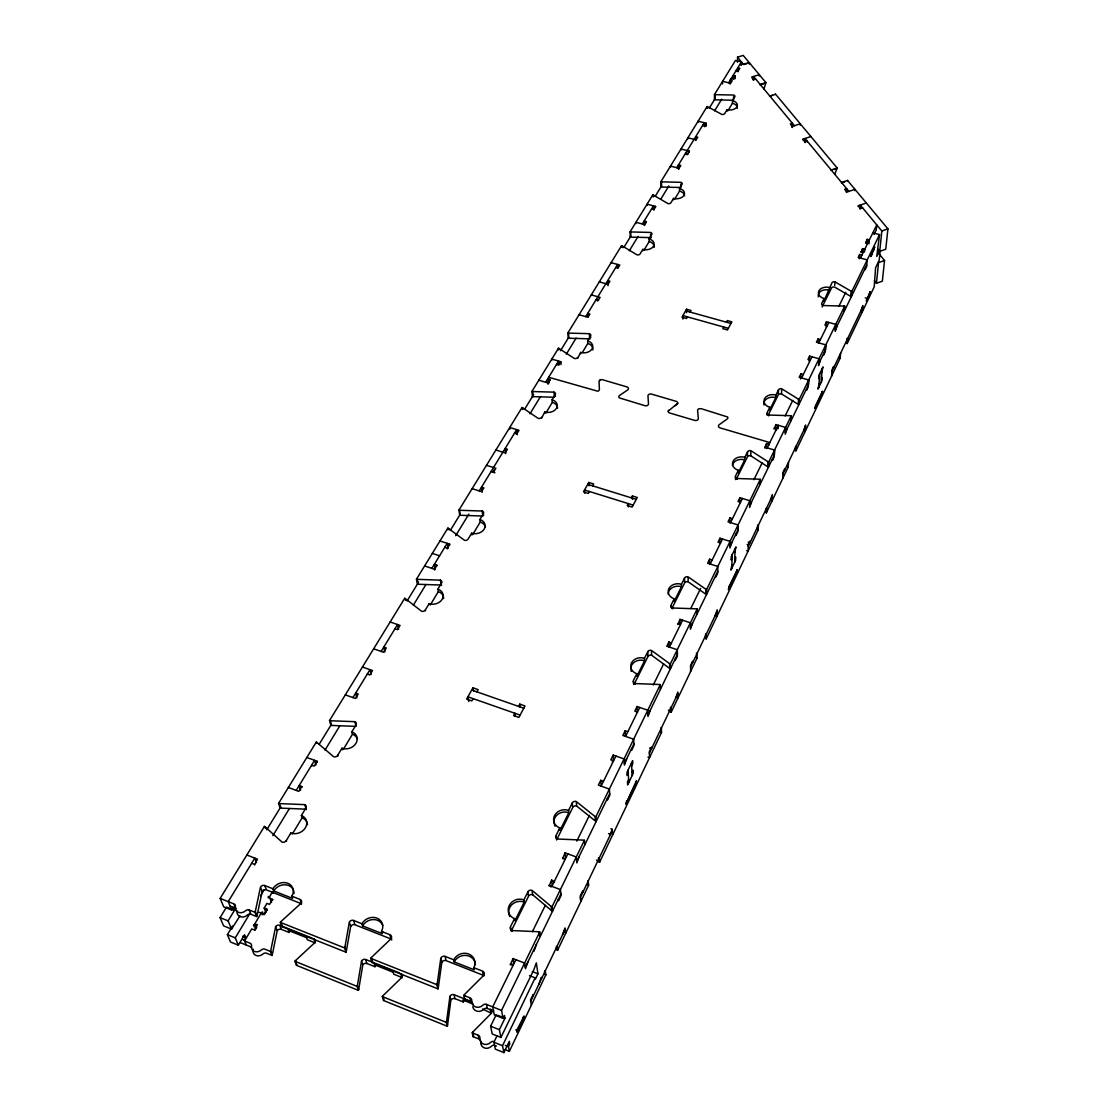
<?xml version="1.0" encoding="UTF-8"?>
<svg xmlns="http://www.w3.org/2000/svg" width="1108" height="1108" viewBox="0 0 1108 1108"><rect width="100%" height="100%" fill="white"/><g stroke="black" fill="none" stroke-linecap="round" stroke-linejoin="round"><path stroke-width="1.5" d="M668.346 710.186L670.534 711.821A2.756 2.341 -0.7 0 0 671.226 712.167L697.084 657.972L697.084 653.374A2.701 2.244 0.5 0 0 696.323 653.221M697.126 613.874L697.126 608.985A2.784 2.271 0.4 0 0 696.336 608.832L672.611 607.987A2.784 2.258 -0.7 0 1 671.074 605.051L674.204 598.777A9.681 7.811 -0.5 0 1 668.872 588.639A9.681 7.811 -0.5 0 1 681.462 584.262L684.536 578.099A2.756 2.202 -0.1 0 1 688.11 576.866L705.879 589.276A2.77 2.23 0.8 0 0 706.572 589.595L706.53 594.511A2.756 2.23 0.9 0 1 705.838 594.193L688.137 581.811A2.742 2.202 -0.1 0 0 684.578 583.03L671.905 608.458M698.082 122.254L698.082 121.215L706.281 123.251L706.253 126.146M704.217 126.201L704.231 122.739L676.753 167.696M704.66 126.755L706.281 123.251M707.126 108.238L707.139 106.507A2.188 1.385 -0.3 0 1 707.68 106.7L721.848 114.415A2.188 1.399 0.1 0 0 724.687 113.612L727.042 109.706A7.631 4.848 0.2 0 0 736.903 106.936A7.631 4.848 0.2 0 0 732.499 100.662L734.923 96.576A2.174 1.371 0.3 0 0 733.565 95.039L715.075 94.665A2.174 1.371 -0.1 0 1 714.466 94.582L714.425 99.762A2.174 1.371 -0.1 0 0 715.034 99.845L733.454 100.232L733.524 96.77M707.666 108.432L707.68 107.573M705.547 637.779L705.561 635.203M705.561 634.69L705.574 633.914A2.673 2.202 1 0 0 706.239 634.247L706.212 638.859A2.673 2.188 1 0 1 705.533 638.54M705.851 593.376L705.879 589.276M709.591 564.152L709.632 559.194L712.167 559.997M715.034 98.986L715.075 94.665M715.242 615.411L717.195 609.829L717.098 616.034L715.616 615.563M715.796 575.481L715.768 577.116L717.735 573.058L717.845 566.465L707.638 563.238L709.632 559.194M722.582 83.917L722.61 81.327L730.657 83.28L732.194 80.759L730.186 80.275L730.117 84.166M769.561 96.133L775.323 94.415M719.881 543.197L719.965 538.225L730.061 541.369L729.909 548.003L731.876 542.394M727.014 111.008L727.042 109.706M727.914 110.786L732.443 103.266L732.499 100.662M733.108 78.003L733.15 75.413L735.158 75.898L735.103 78.779M733.621 79.264L735.158 75.898M736.308 71.508L736.321 70.22L738.33 70.69L739.839 68.211L737.845 67.74L737.762 71.618M737.443 62.256L737.554 57.187L743.205 55.4L765.905 82.601A2.216 0.845 73.6 0 1 765.863 82.962L763.952 89.028M738.316 71.563L738.33 70.69M729.826 522.948L729.937 517.948L732.443 518.724M728.981 588.93L729.022 586.589L737.36 569.65L728.399 589.636L729.022 586.589M741.349 65.247L741.432 61.868L735.463 60.441L714.466 94.582M731.848 568.169L732.18 554.734M735.463 479.542L735.532 476.731M734.673 562.296L735.033 548.848M737.055 479.349L737.083 478.517A2.631 2.008 1.6 0 1 735.56 475.9L738.357 470.291A9.155 6.967 1.7 0 1 733.039 461.247A9.155 6.967 1.7 0 1 744.825 457.327L747.568 451.815A2.604 1.967 1.9 0 1 750.919 450.721L768.052 461.759A2.618 1.981 2.7 0 0 768.717 462.05L768.481 467.105A2.604 1.981 2.7 0 1 767.816 466.814L750.753 455.79A2.59 1.967 1.9 0 0 747.415 456.898L736.183 479.432M736.031 533.862L735.975 535.524L737.886 531.605L738.067 524.943L728.025 521.84L729.937 517.948M749.34 64.098L749.382 62.796L739.701 64.693M738.357 470.291L738.288 472.825L744.742 459.862L744.825 457.327M736.737 572.697L736.792 570.343M738.067 524.943L737.928 529.943L729.95 546.355M739.756 502.741L739.909 497.714L749.867 500.747L749.617 507.436L751.543 501.952M753.468 79.942L753.565 76.48L794.45 125.73M753.62 80.358L751.667 77.089L759.271 74.665L759.229 75.953M747.443 456.053L747.568 451.815M750.753 455.79L750.892 451.565M748.246 542.034L750.061 542.601L750.116 541.023L748.302 544.804L748.08 551.119L746.64 550.662M757.498 529.028L757.664 525.067A2.562 2.008 2.7 0 1 758.384 525.192L758.191 529.943L706.212 638.859M760.074 484.39L760.282 479.349A2.645 2.022 2.4 0 0 759.548 479.21L737.083 478.517M764.755 448.02L766.584 443.519L769.021 444.239L768.98 445.097M767.055 415.14L767.124 413.436M766.362 448.601L766.584 443.519M768.647 415.902L768.689 415.043A2.562 1.897 2.4 0 1 767.165 412.578L769.797 407.301A8.906 6.565 2.4 0 1 764.506 398.769A8.906 6.565 2.4 0 1 775.905 395.057L778.509 389.864A2.535 1.856 2.6 0 1 781.749 388.811L798.549 399.226A2.548 1.87 3.3 0 0 799.2 399.489L798.882 404.6A2.535 1.87 3.3 0 1 798.231 404.337L781.472 393.936A2.521 1.856 2.6 0 0 778.245 394.988L768.453 414.655M769.797 407.301L769.686 409.849L775.78 397.62L775.905 395.057M765.905 508.572L765.725 512.533A2.535 1.967 2.9 0 0 766.362 512.824L788.217 467.022L788.508 462.216M767.858 465.983L768.052 461.759M766.362 512.824L766.584 508.06M493.157 472.437L493.849 470.041M770.531 499.805L772.345 494.57L772.027 500.954M772.525 458.795L772.442 460.471L774.229 456.815L774.561 450.056L764.797 447.161M774.104 429.031L775.905 424.599L785.586 427.425L785.212 434.211L787.04 428.948M774.561 450.056L774.312 455.139L749.687 505.774M775.655 429.696L775.905 424.599M776.514 429.738L776.57 428.893L774.146 428.187M778.287 394.129L778.509 389.864M792.123 127.531L792.345 123.196L790.406 123.833L792.455 127.24M778.148 428.699L778.315 425.306L767.235 447.895M781.472 393.936L781.694 389.67M800.211 125.107L800.281 123.805L792.497 126.367M782.733 478.531L783.079 472.133L784.783 468.573L784.686 470.18M803.023 139.996L803.078 139.137L810.89 136.533M804.81 142.378L805.031 138.486L848.936 191.379M805.156 142.572L803.078 139.137M787.566 466.108L787.663 464.501M807.123 141.921L807.164 141.048L805.211 141.699M790.946 420.915L791.25 415.819A2.576 1.911 3.1 0 0 790.516 415.694L768.689 415.043M795.572 446.552L795.322 450.568A2.465 1.856 3.5 0 0 795.946 450.831L840.169 358.175L840.598 353.286M798.286 403.492L798.549 399.226M795.946 450.831L796.25 446.012M800.558 378.991L800.89 373.867L803.258 374.532M803.882 430.043L805.627 425.015L805.184 431.483M806.693 388.534L806.569 390.238L808.244 386.803L808.702 379.975L799.2 377.274L800.89 373.867M809.269 361.277L809.616 356.125L819.034 358.77L818.535 365.626L820.294 360.557M808.702 379.975L808.355 385.113L785.295 432.522M817.829 342.4L818.064 338.965L820.405 339.616M815.419 408.007L815.599 405.57L822.593 391.235L815.017 408.533L815.599 405.57M829.587 287.526A8.476 5.914 3.3 0 0 818.854 290.878A8.476 5.914 3.3 0 0 824.089 298.551L823.895 301.141L831.928 282.845A2.41 1.676 3.5 0 1 834.989 281.889L851.207 291.238A2.438 1.69 4 0 0 851.83 291.487L851.36 296.667A2.424 1.69 4 0 1 850.736 296.418L834.573 287.069A2.396 1.676 3.5 0 0 831.526 288.025L822.067 307.027M818.743 387.468L819.781 373.576M821.139 382.482L822.191 368.59M823.798 353.341L823.673 355.045L825.28 351.735L825.82 344.865L816.444 342.261L818.064 338.965M826.125 326.971L826.513 321.805L835.806 324.367L835.39 329.519L866.719 265.075M822.011 394.185L822.205 391.747M825.82 344.865L825.418 350.017L818.66 363.909M834.712 285.352L834.989 281.889M835.806 324.367L835.238 331.237L836.955 326.278M846.374 192.418L846.678 188.651L844.684 189.343L846.941 192.058L854.933 189.316L854.822 190.618M831.554 376.235L832.08 369.726L833.631 366.499L833.493 368.133M839.781 354.809L839.504 358.064A2.368 1.704 4.2 0 1 840.169 358.175M843.714 308.952L843.964 306.085L823.216 305.531A2.438 1.704 3.3 0 1 821.61 303.62L824.089 298.551M844.213 311.362L844.656 306.196A2.451 1.717 3.9 0 0 843.964 306.085M858.229 206.656L858.312 205.783L866.345 202.999M846.623 342.483L846.914 339.214M850.736 296.418L851.124 292.11M846.554 343.3A2.354 1.676 4.3 0 0 847.163 343.535L847.592 338.646A2.354 1.676 4.2 0 1 847.135 338.466M859.974 208.996L860.32 205.091L881.83 231.004L879.724 251.391L885.749 249.245L887.923 228.871L847.509 180.424L841.54 182.46A2.327 0.942 72.3 0 0 841.54 182.862L844.531 181.989M859.282 258.787L859.683 254.466L861.927 255.048M860.999 252.486L862.564 248.594L864.808 249.189L864.462 252.015M862.218 252.347L862.564 248.594M865.57 243.206L867.121 239.356L869.365 239.937M866.705 243.677L867.121 239.356M861.193 310.212L862.813 305.517L862.176 312.082L862.647 307.165L831.956 371.36M865.237 268.122L865.071 269.84L866.553 266.793L867.232 259.881L858.188 257.499L859.683 254.466M868.977 243.829L869.226 241.239M866.65 300.739L870.237 291.584L866.387 301.154L866.899 298.274L865.251 297.83M871.317 253.566L870.708 256.571L874.711 246.876L871.054 256.156L871.816 254.577M869.641 294.493L869.891 292.027M874.115 249.882L874.364 247.292M872.827 232.86L879.544 234.605L876.733 256.46L879.627 250.477M884.544 260.505L882.342 281.183L876.428 283.316L878.561 262.638L884.544 260.505L878.769 253.455M880.181 250.602L879.184 260.242L875.597 267.721L874.198 286.903L847.163 343.535M401.678 976.799L400.75 973.461A3.144 2.798 -29 0 1 402.052 977.228L382.842 995.829A3.185 2.839 -31.3 0 0 382.315 996.563L383.52 1000.496L447.244 1026.243A3.172 2.895 -31.4 0 0 447.521 1025.399L450.873 1000.275A3.144 2.867 -28.6 0 1 455 998.654L463.255 1001.951A10.969 10.069 -27.9 0 1 464.294 1000.289M471.565 1001.687L454.072 994.721A3.144 2.867 -28.2 0 0 449.931 996.327L446.566 1021.521A3.185 2.909 -31 0 1 446.275 1022.365L447.244 1026.243M440.998 958.78L441.829 962.298L438.269 988.004A3.282 2.978 -28.3 0 1 437.979 988.862L371.997 962.561L370.709 958.337A3.296 2.909 -28.8 0 1 371.263 957.589L391.249 938.559A3.255 2.867 -26.6 0 0 389.919 934.723L381.498 931.413A11.357 9.93 -26.7 0 0 376.942 918.116A11.357 9.93 -26.7 0 0 361.956 923.74L353.618 920.457A3.241 2.825 -27.2 0 0 349.339 922.064L344.92 947.105A3.282 2.867 -29 0 1 344.602 947.936L345.987 952.201L281.931 926.662L280.31 922.355A3.282 2.784 -29.3 0 1 280.878 921.634L301.196 903.131A3.241 2.756 -27.7 0 0 300.019 899.405L291.847 896.192A11.315 9.543 -27.7 0 0 287.803 883.256A11.315 9.543 -27.7 0 0 272.859 888.727L264.77 885.541A3.227 2.715 -28 0 0 260.491 887.106L255.311 911.455A3.269 2.756 -29.4 0 1 254.965 912.272L256.668 916.593L250.962 914.322A3.269 2.742 -29.8 0 0 248.15 914.529L245.741 916.191A6.523 5.457 -29.6 0 1 239.342 916.219A6.523 5.457 -29.6 0 1 237.167 911.025M437.979 988.862L436.94 984.693A3.296 2.978 -28 0 0 437.231 983.835L440.832 958.074A3.255 2.936 -25.5 0 1 445.125 956.412L453.712 959.791A11.412 10.346 -24.6 0 1 468.739 954.016A11.412 10.346 -24.6 0 1 473.836 967.7L474.279 969.819L454.197 961.91L453.712 959.791M399.282 972.879L365.668 959.486A3.13 2.756 -29.3 0 0 361.54 961.065L357.399 985.566A3.172 2.798 -31.3 0 1 357.095 986.383L358.383 990.344L296.445 965.317L294.936 961.301A3.172 2.728 -31.3 0 1 295.49 960.594L314.991 942.479A3.13 2.701 -29.6 0 0 314.284 939.072M358.383 990.344A3.158 2.784 -31.6 0 0 358.687 989.527L362.801 965.068A3.13 2.756 -29.6 0 1 366.914 963.503L374.947 966.716A10.928 9.695 -29.2 0 1 376.014 965.096M349.56 922.784L350.682 926.385L346.305 951.356A3.269 2.853 -29.3 0 1 345.987 952.201M312.401 938.268L279.728 925.235A3.13 2.659 -29.7 0 0 275.615 926.773L270.754 950.622A3.158 2.687 -31.3 0 1 270.421 951.412L272.014 955.442L266.488 953.212A3.158 2.687 -31.7 0 0 262.998 953.96A6.302 5.346 -31.5 0 1 256.031 955.456A6.302 5.346 -31.5 0 1 253.15 949.971A3.158 2.673 -31.6 0 0 253.192 949.14M272.014 955.442A3.144 2.673 -31.5 0 0 272.333 954.653L277.166 930.859A3.116 2.645 -29.9 0 1 281.266 929.335L289.077 932.451A10.886 9.335 -29.7 0 1 290.185 930.872M260.768 887.84L262.167 891.497L257.014 915.79A3.255 2.742 -29.6 0 1 256.668 916.593M597.461 300.905L598.029 299.34M760.116 84.887L760.143 84.79A2.216 0.831 73.6 0 0 760.171 84.443L765.905 82.601M686.711 154.621L687.223 153.181M548.682 377.274L597.752 391.207A2.521 1.856 -3.3 0 0 599.4 389.351L599.054 381.595L600.148 379.975A2.507 1.842 -3.2 0 1 602.558 379.753L626.92 386.9A2.521 1.856 -2.4 0 1 628.25 387.842L628.444 388.728A2.521 1.856 -2.4 0 1 627.613 389.974L619.234 395.681A2.535 1.87 -2.6 0 0 619.317 397.883L644.981 405.708A2.535 1.884 -1.8 0 0 648.485 403.824L647.958 395.944A2.521 1.87 -1.6 0 1 651.449 394.088L676.185 401.345A2.535 1.884 -0.8 0 1 677.764 403.201L668.221 411.151A2.548 1.897 -0.9 0 0 669.8 413.035L694.841 420.431A2.562 1.911 -0.1 0 0 698.331 418.519L697.611 410.528A2.548 1.897 0 0 1 698.649 408.88L701.087 408.644L727.596 416.982A2.562 1.911 0.9 0 1 727.457 418.81L719.203 424.683A2.562 1.925 0.8 0 0 720.048 427.868L769.838 442.577M677.764 403.201L677.362 404.101M668.221 411.151L668.636 410.251M732.651 79.097L733.067 78.059M831.139 170.466L831.166 170.369A2.313 0.928 72.4 0 0 831.222 170.023L837.163 168.014L775.309 93.875M837.108 168.361L834.712 174.261M635.826 783.91L636.435 780.752L625.757 804.214L635.826 783.91L635.715 781.708M523.405 1019.221L524.098 1015.967L517.381 1029.166L516.84 1032.116L523.405 1019.221L523.073 1017.269M609.982 835.529L612.184 829.283L610.854 828.798M504.929 1049.539L509.348 1051.326L508.447 1046.658L509.805 1043.833L509.32 1041.271L503.891 1052.6L495.318 1049.138L493.905 1042.24L496.896 1036.077M530.732 1001.272L565.135 929.321L565.62 933.407L564.969 927.95L562.656 934.501M612.281 830.723L580.412 897.369L580.827 901.538L580.26 895.984L582.683 890.929L582.822 892.328M649.357 753.191L677.874 693.566M690.575 667.002L717.167 611.394M748.246 546.396L772.262 496.176M782.996 473.739L805.516 426.635M509.348 1051.326L545.856 974.832L545.288 970.83A3.089 2.867 -18.8 0 0 544.651 970.65M556.812 949.93A3.033 2.798 -15.3 0 0 557.546 950.345L588.625 885.223L588.223 881.026A2.964 2.687 -9.4 0 0 587.822 880.902M596.561 860.085L598.832 861.941A2.922 2.631 -7.4 0 0 599.553 862.315L661.531 732.471L661.407 727.998A2.784 2.382 -1.5 0 0 660.825 727.859M496.232 1014.706L490.622 1026.188L492.215 1033.958L500.899 1037.448L533.89 969.68L536.327 962.852L537.962 973.793L535.358 979.209L535.15 977.865L529.513 975.663M628.61 779.575L627.474 781.916L627.64 784.907L633.264 773.218L633.111 770.226L631.989 772.553M731.931 564.969L730.906 570.135L735.615 560.343L735.698 557.144L734.756 559.097M818.992 384.144L817.939 389.116L821.928 380.82L822.178 377.496L821.388 379.158M503.891 1052.6L502.533 1045.717L535.15 977.865M500.899 1037.448L499.376 1029.692L504.957 1018.197L504.445 1015.482L503.046 1018.363L494.293 1014.859L492.714 1006.881L515.885 959.694M628.264 773.052L627.128 775.406L626.962 772.373L632.64 760.642L632.779 763.675L631.657 766.016M732.097 557.989L731.155 559.956L731.225 556.715L735.975 546.895L734.936 552.103M819.532 376.914L818.715 378.59L818.964 375.238L822.995 366.914L821.928 371.928M872.841 250.422L873.603 248.857M525.275 967.298L560.925 893.962M576.742 861.442L609.691 793.674M624.33 763.578L633.901 743.897M647.958 714.965L677.348 654.551L677.279 649.717L666.781 646.227L668.913 641.892L671.545 643.568M690.423 627.654L717.762 571.423M503.046 1018.363L501.536 1010.399L539.748 931.953A3.199 2.922 -16.5 0 0 538.876 931.759L511.993 930.554A3.185 2.895 -18.3 0 1 510.483 926.745L514.541 918.629A11.08 10.027 -16.7 0 1 509.278 905.458A11.08 10.027 -16.7 0 1 523.904 899.876L527.879 891.912A3.144 2.839 -14.9 0 1 532.02 890.347L551.202 906.469A3.158 2.867 -13.4 0 0 551.964 906.884L552.532 911.247A3.144 2.853 -13.6 0 1 551.77 910.831L532.657 894.738L532.131 891.081M551.964 906.884L584.415 840.307A3.075 2.742 -8.5 0 0 583.556 840.113L557.573 839.033A3.061 2.715 -10.3 0 1 556.05 835.474L559.831 827.898A10.651 9.39 -9.4 0 1 554.526 815.64A10.651 9.39 -9.4 0 1 568.556 810.405L572.268 802.981A3.019 2.659 -8.3 0 1 576.257 801.513L595.065 816.527A3.033 2.687 -6.8 0 0 595.799 816.928L596.173 821.471A3.019 2.673 -6.8 0 1 595.439 821.083L576.7 806.084L576.326 802.275M595.799 816.928L660.257 684.647A2.881 2.424 -1.5 0 0 659.454 684.481L634.981 683.567A2.867 2.41 -2.8 0 1 633.444 680.437L636.781 673.747A9.986 8.324 -2.5 0 1 631.449 662.93A9.986 8.324 -2.5 0 1 644.496 658.291L647.778 651.726A2.839 2.354 -1.9 0 1 651.476 650.424L669.606 663.65A2.853 2.368 -0.8 0 0 670.312 663.997L670.409 668.817A2.839 2.368 -0.8 0 1 669.703 668.47L651.643 655.257L651.504 651.227M670.312 663.997L697.126 608.985M706.572 589.595L760.282 479.349M768.717 462.05L791.25 415.819M799.2 399.489L844.656 306.196M851.83 291.487L879.544 234.605M532.394 931.69L545.302 905.347M576.797 841.097L589.428 815.322M653.291 684.993L663.65 663.844M690.769 608.527L700.588 588.473M753.911 479.695L762.193 462.77M785.129 415.971L792.732 400.459M839.005 306.043L845.736 292.29M874.018 234.591L876.234 230.076L876.747 224.882L860.445 258.095M510.373 964.846L512.99 958.558L524.596 963.074L525.497 968.711L527.976 961.744M549.153 886.054L551.645 880.057L554.568 881.857M562.601 858.714L565.052 852.828L576.285 856.983L576.894 862.924L579.235 856.318M603.514 781.265L600.771 780.295L598.375 785.143L609.372 789.076L609.802 795.198L607.433 800.073L607.322 798.549M626.643 758.828L624.413 765.116L624.067 758.911L613.181 755.088L610.827 759.853L613.555 760.808M627.848 731.723L625.147 730.781L622.848 735.449L633.665 739.216L633.97 745.462L631.685 750.144L631.615 748.592M650.188 710.408L648.014 716.544L647.792 710.228L637.072 706.558L634.815 711.142L637.502 712.056M677.916 624.455L679.993 619.386L690.395 622.779L690.423 629.275L692.486 623.402M719.965 538.225L718.012 542.186L720.532 542.975M739.909 497.714L738.025 501.536L740.518 502.298M809.616 356.125L807.967 359.491L810.322 360.142M826.513 321.805L824.92 325.06L827.247 325.697M512.353 965.58L513.71 962.797L512.99 958.558M550.911 887.092L552.199 884.475L551.645 880.057M564.291 859.877L565.551 857.301L565.052 852.828M612.308 762.124L613.486 759.756L613.181 755.088M551.895 886.372L567.85 853.866M601.118 786.126L615.896 756.044M625.549 736.391L639.745 707.472M669.398 647.1L682.597 620.231M710.186 564.041L722.485 539.014M730.532 522.616L742.388 498.475M801.583 377.953L811.97 356.79M818.784 342.912L828.839 322.442M523.904 899.876L524.236 902.064L514.888 920.79L514.541 918.629M558.557 829.463A10.637 9.39 -9.5 0 0 560.08 830.169L568.806 812.69L568.556 810.405M644.496 658.291L644.593 660.714L636.892 676.157L636.781 673.747M681.462 584.262L681.475 586.728L674.246 601.242L674.204 598.777M556.576 839.989L572.725 807.552A3.019 2.645 -8.3 0 1 576.7 806.084M634.413 683.719L647.945 656.559A2.825 2.354 -1.9 0 1 651.643 655.257M518.558 706.392L519.791 704.12L525.026 705.948L518.863 717.402L513.6 715.56L514.846 713.261L515.275 716.405M631.366 497.866L632.405 495.969L637.28 497.478L632.128 507.049L627.225 505.525L628.264 503.6L628.416 506.952M723.787 327.054L722.901 328.688L727.485 329.962L731.848 321.846L727.291 320.572L726.419 322.193M473.088 698.636L471.814 700.907L466.62 699.093L472.978 687.819L478.144 689.619L476.883 691.863M589.387 491.495L588.32 493.392L583.487 491.883L588.805 482.451L593.625 483.947L592.558 485.83M687.417 316.888L686.517 318.495L681.988 317.234L686.517 309.215L691.018 310.462L690.118 312.068M643.928 250.242L649.177 241.53L649.108 238.94L651.919 234.203A2.327 1.593 -1.5 0 0 650.534 232.431L630.715 231.946A2.341 1.593 -2 0 1 630.064 231.849L630.244 237.015A2.327 1.593 -2 0 0 630.895 237.126L650.659 237.611A2.327 1.593 -1.5 0 1 651.033 237.735M674.578 199.357L679.55 191.088L679.536 188.485L682.196 183.997A2.271 1.51 -0.8 0 0 680.824 182.308L661.49 181.864A2.271 1.496 -1.2 0 1 660.853 181.767L660.95 186.961A2.258 1.496 -1.2 0 0 661.587 187.058L680.866 187.501L680.838 184.039M254.951 930.36L256.696 927.424M264.549 914.225L266.474 910.998M271.529 902.494L269.438 896.954L272.443 891.926L272.956 893.311M246.239 945.027L244.176 940.069L245.727 937.479L244.605 934.75L238.358 945.193L230.506 942.008L227.375 934.681L232.625 925.969M254.812 923.753L257.416 924.792L254.355 929.944L251.751 928.906L244.549 940.983L250.062 943.199A3.172 2.673 -31.4 0 1 251.488 945.927A6.329 5.36 -31.3 0 0 254.369 951.412A6.329 5.36 -31.3 0 0 261.377 949.93A3.172 2.687 -31.5 0 1 264.881 949.182L270.421 951.412M265.781 912.147L264.189 908.034L266.959 903.38L269.535 904.405L272.54 899.364L268.122 897.619M264.023 914.82L266.779 909.059L264.189 908.034M238.358 945.193L235.27 937.867L250.103 913.158M260.574 895.707L264.064 889.89M240.007 915.859L231.572 929.086L223.608 925.886L220.077 917.646L226.517 907.092L234.508 910.277L228.096 920.859L231.572 929.086M234.508 910.277L233.331 907.41L231.724 910.056L223.705 906.856L220.16 898.408L264.41 826.443A3.144 2.604 -25.1 0 1 265.103 826.845L282.069 842.122A3.158 2.631 -25 0 0 286.266 840.598L290.822 833.022A10.942 9.113 -23.9 0 0 305.379 827.801A10.942 9.113 -23.9 0 0 301.39 815.516L305.863 808.092A3.102 2.576 -22.9 0 0 304.728 804.63L279.396 803.591A3.102 2.548 -23.4 0 1 278.579 803.411L316.265 742.125A3.005 2.451 -20 0 1 316.943 742.485L333.66 756.736A3.019 2.479 -19.6 0 0 337.691 755.324L341.957 748.246A10.471 8.615 -18.7 0 0 355.945 743.343A10.471 8.615 -18.7 0 0 351.832 731.862L356.028 724.923A2.964 2.438 -17.9 0 0 354.851 721.682L330.309 720.74A2.964 2.41 -18.5 0 1 329.519 720.56L404.697 598.32A2.798 2.216 -12.6 0 1 405.334 598.652L421.594 611.256A2.798 2.23 -12.1 0 0 425.334 609.982L429.128 603.708A9.75 7.728 -11.4 0 0 442.147 599.345A9.75 7.728 -11.4 0 0 437.882 589.179L441.607 583.002A2.77 2.188 -10.9 0 0 440.388 580.149L417.204 579.346A2.756 2.174 -11.6 0 1 416.456 579.193L447.84 528.156A2.701 2.091 -9.8 0 1 448.477 528.461L464.474 540.288A2.701 2.105 -9.2 0 0 468.088 539.097L471.648 533.197A9.418 7.299 -8.6 0 0 484.21 529.084A9.418 7.299 -8.6 0 0 479.889 519.527L483.393 513.724A2.673 2.064 -8.3 0 0 482.16 511.023L459.64 510.289A2.673 2.05 -9 0 1 458.906 510.151L459.695 515.151A2.659 2.05 -9 0 0 460.416 515.289L482.866 516.023M541.618 418.159L544.721 412.024A8.892 6.565 -5 0 0 556.493 408.312A8.892 6.565 -5 0 0 552.116 399.766L555.246 394.559A2.521 1.856 -4.8 0 0 554 392.149L532.629 391.539A2.521 1.842 -5.4 0 1 531.937 391.415L532.449 396.512A2.521 1.842 -5.4 0 0 533.142 396.636L554.443 397.26M577.683 358.313L580.647 352.455A8.629 6.205 -3.6 0 0 592.032 348.951A8.629 6.205 -3.6 0 0 587.628 340.876L590.592 335.959A2.451 1.759 -3.4 0 0 589.345 333.674L568.543 333.106A2.451 1.745 -4 0 1 567.85 332.996L568.238 338.134A2.438 1.745 -4 0 0 568.916 338.245L589.664 338.813A2.451 1.759 -3.4 0 1 590.052 338.965M649.108 238.94A8.199 5.609 -1.6 0 1 653.526 246.211A8.199 5.609 -1.6 0 1 642.792 249.397L640.064 253.926A2.354 1.62 -1.9 0 1 636.989 254.84L622.156 245.865A2.354 1.62 -2.3 0 0 621.574 245.644L567.85 332.996M679.536 188.485A7.991 5.332 -0.9 0 1 683.955 195.396A7.991 5.332 -0.9 0 1 673.539 198.415L670.949 202.709A2.299 1.537 -1 0 1 667.958 203.581L653.36 195.091A2.299 1.537 -1.5 0 0 652.792 194.869L630.064 231.849M292.47 833.812L302.124 817.787L301.39 815.516M343.425 749.216L352.455 734.216L351.832 731.862M430.32 604.94L438.325 591.63L437.882 589.179M472.714 534.541L480.249 522.02L479.889 519.527M545.787 413.201L552.338 402.329L552.116 399.766M582.379 352.441L587.794 343.452L587.628 340.876M254.618 865.043L257.485 859.157L246.835 855.016M300.628 790.143L299.16 785.558L301.778 786.528L298.814 791.389L288.371 787.469M306.819 757.484L317.165 761.293L314.257 766.057L311.667 765.102L311.902 765.877M434.474 569.997L436.801 565.135L434.364 564.332L435.25 569.263M447.327 548.917L449.613 544.125L439.959 540.967M547.989 383.77L549.997 379.504L547.726 378.825L548.183 383.936L549.139 382.385M551.895 360.128L551.798 359.103L560.828 361.734L558.778 365.1L556.521 364.435M644.524 225.423L646.283 221.628L644.136 221.06L644.26 225.381M653.831 210.16L655.562 206.407L647.072 204.177L647.114 205.465M678.858 169.095L680.534 165.466L678.442 164.94L678.484 169.261M687.639 154.691L689.287 151.117L680.991 149.012L681.005 150.051M272.887 835.667L289.465 808.452M325.004 750.144L339.962 725.601M413.533 604.885L425.901 584.595M455.693 535.704L468.85 514.112M529.97 413.824L540.496 396.539M566.354 354.117L576.118 338.106M629.344 250.782L638.097 236.406M660.714 199.302L668.817 185.992M714.646 110.8L721.71 99.194M296.196 790.406L314.575 760.337L315.96 764.963M352.926 697.583L369.989 669.675L371.125 674.453M381.138 651.421L397.55 624.552L398.589 629.399M431.898 568.362L447.189 543.336L448.02 548.28M479.224 490.913L516.688 429.613L517.256 434.682M545.635 382.246L558.571 361.083L558.847 364.49M585.73 316.639L617.613 264.466L617.779 267.901M642.349 223.982L653.443 205.853L653.512 209.301M728.649 82.795L741.432 61.868M730.186 80.275L731.626 77.92L733.635 78.405M458.906 510.151L522.006 407.55A2.548 1.884 -5.9 0 1 522.616 407.813L538.156 418.381A2.548 1.897 -5.3 0 0 541.535 417.314M531.937 391.415L558.474 348.244A2.479 1.773 -4.4 0 1 559.069 348.508L574.36 358.466A2.479 1.787 -3.9 0 0 577.628 357.455M660.853 181.767L707.139 106.507M266.751 829.781L280.767 806.915M319.09 744.438L331.444 724.286M407.079 600.952L418.602 582.157M450.277 530.497L459.972 514.694M524.86 408.88L533.668 394.503M560.523 350.71L568.543 337.635M623.762 247.583L630.798 236.115M655.299 196.158L661.628 185.839M709.452 107.85L714.785 99.166M599.331 380.695L600.148 379.975M480.387 1040.246A3.185 2.95 -31.6 0 0 479.016 1039.069L473.102 1036.686L472.243 1032.836A3.185 2.95 -30.8 0 1 472.756 1032.088L491.62 1012.961A3.158 2.909 -27.4 0 0 490.165 1009.097L490.83 1012.366M473.836 967.7L482.506 971.107A3.269 2.978 -24.3 0 1 484.002 975.054L464.377 994.624A3.31 3.019 -27.3 0 0 463.836 995.4L464.764 999.541L470.886 1001.978A3.296 3.019 -28 0 1 472.645 1004.056M674.98 405.819L676.946 404.462M881.83 231.004L887.923 228.871M862.62 207.861L860.597 208.553L858.312 205.783M834.102 169.469L837.08 168.458A2.313 0.942 72.5 0 0 837.163 168.014M771.016 95.814L772.456 95.343M761.556 84.43L764.409 83.516M753.648 79.485L755.559 78.876M749.382 62.796L743.703 64.596L737.554 57.187M416.456 579.193L417.397 584.11A2.756 2.161 -11.7 0 0 418.145 584.262L441.261 585.052A2.756 2.174 -11 0 1 441.676 585.246M329.519 720.56L330.835 725.269A2.95 2.41 -18.6 0 0 331.624 725.435L356.084 726.391M278.579 803.411L280.13 807.954A3.089 2.548 -23.5 0 0 280.933 808.134L306.182 809.186M702.611 125.384L704.66 125.897M687.625 153.832L685.547 153.306L685.561 154.164M678.844 168.236L670.492 166.089L670.506 167.391M865.639 242.347L867.883 242.929M861.082 251.613L863.326 252.208M651.684 208.733L653.803 209.287M644.496 224.55L635.937 222.265L635.992 223.567M611.104 262.665L619.801 265.061L617.932 268.108L615.757 267.513M599.289 281.889L608.043 284.327L609.94 281.21L607.752 280.601L608.015 285.767M685.617 310.808L730.975 323.467M728.358 328.328L682.902 315.614L682.93 319.049M591.284 294.894L600.093 297.373L598.168 300.531L595.952 299.908M579.082 314.741L587.96 317.262L589.913 314.063L587.697 313.425L587.905 316.86M538.807 380.224L547.92 382.925M514.5 433.2L516.827 433.907L519.001 430.32L509.735 427.494L509.943 429.184M495.885 450.028L505.22 452.923L507.45 449.28L505.109 448.56L505.719 453.615M587.739 484.321L636.255 499.376M633.167 505.109L584.553 489.985L584.789 493.323M747.097 544.43L748.302 544.804M486.481 465.318L495.872 468.255L493.614 471.966L491.26 471.232M491.841 471.828L494.957 472.797M472.133 488.656L481.606 491.661L483.905 487.88L481.537 487.132L482.229 492.146M444.765 547.297L447.189 548.086M677.902 623.638L680.506 624.483M432.328 553.391L439.585 555.787M424.599 565.953L434.322 569.18M390.127 622.004L400.043 625.397L397.44 629.663L394.96 628.804M373.645 648.817L383.645 652.293L386.29 647.945L383.797 647.072L384.878 651.906M649.565 748.011L651.518 748.689L651.462 747.194L649.302 751.709L649.523 757.623L647.972 757.083M471.717 690.049L523.807 708.22M520.095 715.089L467.895 696.807L468.712 701.558M362.441 667.03L372.496 670.562L369.795 674.98L367.274 674.093M345.322 694.868L355.46 698.483L358.216 693.982L355.682 693.068L356.887 697.818M608.541 833.604L609.885 834.089M562.518 857.98L565.329 859.019M549.056 885.306L560.413 889.572L561.105 895.416L558.543 900.693L558.363 899.239M532.339 971.591L537.962 973.793M251.668 863.27L254.341 864.309M510.248 964.14L513.143 965.262M272.859 888.727L273.676 890.929L292.623 898.38L291.847 896.192M361.956 923.74L362.607 925.9L382.121 933.573A11.329 9.93 -26.8 0 0 382.842 931.953M391.595 939.252A3.241 2.853 -26.9 0 0 391.11 939.016L354.948 924.778A3.241 2.812 -27.4 0 0 350.682 926.385M483.864 975.566A3.255 2.978 -24.6 0 0 483.351 975.317L446.109 960.65A3.255 2.922 -25.8 0 0 441.829 962.298M268.15 896.441L269.438 896.954M259.092 912.286L263.759 914.142M220.16 898.408L233.927 903.893A3.282 2.728 -29.6 0 1 235.395 906.676A6.551 5.471 -29.5 0 0 237.569 911.898A6.551 5.471 -29.5 0 0 243.995 911.856L246.405 910.194A3.282 2.756 -29.6 0 1 249.231 909.987L254.965 912.272M280.31 922.355L344.602 947.936M370.709 958.337L436.94 984.693M463.836 995.4L469.986 997.837A3.31 3.033 -27.6 0 1 471.773 1000.843A6.62 6.08 -27.1 0 0 482.811 1005.233A3.31 3.061 -27.2 0 1 486.523 1004.416L501.536 1010.399M230.035 905.984L235.699 908.241A3.269 2.728 -29.8 0 1 236.433 908.671M493.531 1011.008L487.368 1008.543A3.296 3.047 -27.6 0 0 483.67 1009.36A6.593 6.066 -27.4 0 1 472.742 1006.812M315.254 942.894L307.373 939.75L306.653 937.714L288.315 930.401L289.077 932.451M402.329 977.699A3.13 2.798 -29.3 0 0 401.858 977.45L393.756 974.223L393.188 972.228L374.338 964.708L374.947 966.716M472.867 1004L462.812 999.998L463.255 1001.951M497.686 1015.288L504.957 1018.197M253.677 925.028L255.602 925.803L256.419 927.839M515.788 1029.914L517.893 1030.759L517.547 1028.82M253.497 925.346L255.449 926.122L254.286 926.98L254.286 924.765L261.169 913.103A2.341 0.831 -66.4 0 1 262.665 912.147A2.341 0.831 -66.4 0 1 262.167 914.806M220.077 917.646L228.096 920.859M490.622 1026.188L499.376 1029.692M242.597 936.218L245.727 937.479M242.223 939.279L244.176 940.069M505.248 1045.37L508.447 1046.658M294.936 961.301L357.095 986.383M382.315 996.563L446.275 1022.365M472.243 1032.836L478.171 1035.232A3.199 2.964 -31.1 0 1 479.875 1037.268L479.986 1039.969A6.385 5.928 -30.6 0 0 489.044 1043.625L491.315 1041.88A3.199 2.978 -31 0 1 494.126 1041.672M227.375 934.681L235.27 937.867M493.905 1042.24L502.533 1045.717M240.007 942.52L251.724 947.257M496.398 1046.091L494.916 1045.495A3.185 2.964 -31.4 0 0 492.104 1045.717L489.847 1047.448A6.357 5.914 -31.1 0 1 480.817 1043.805L480.72 1041.105M877.799 249.023L879.724 251.391M874.364 280.739L876.428 283.316M231.724 910.056L228.234 901.621L254.812 858.118L256.488 862.564M234.217 904.613L235.408 907.521M249.231 909.987L250.671 913.601M255.311 911.455L256.737 915.07M271.017 951.301L272.333 954.653M266.779 909.059L267.305 910.43M275.615 926.773L276.903 930.18M264.77 885.541L266.142 889.212M279.978 925.928L281.266 929.335M272.54 899.364L272.803 900.056M281.695 923.781L281.958 924.501M295.49 960.594L296.487 963.281M265.366 827.593L265.643 828.341M264.41 826.443L264.812 827.579M300.268 900.125L301.542 903.754L266.419 889.932A3.227 2.701 -28.1 0 0 262.167 891.497M313.827 938.836L315.018 942.215M301.196 903.131L301.445 903.851M286.266 840.598L286.515 841.346M279.645 804.353L280.933 808.134M290.822 833.022L291.085 833.784M344.92 947.105L346.084 950.65M357.621 986.231L358.687 989.527M304.728 804.63L305.933 808.425M306.113 808.854L306.348 809.602M301.778 786.528L302.013 787.289M361.54 961.065L362.593 964.403M353.618 920.457L354.726 924.058M365.875 960.165L366.914 963.503M371.471 958.295L372.551 961.813A3.282 2.895 -29 0 0 371.997 962.561M383.451 997.796L383.839 999.111M317.165 761.293L317.387 762.069M316.943 742.485L317.165 743.26M316.265 742.125L316.5 742.9M381.498 931.413L382.121 933.573M337.691 755.324L337.898 756.099M391.249 938.559L391.65 939.986M330.53 721.516L331.624 725.435M390.113 935.443L391.11 939.016M341.957 748.246L342.386 749.797M354.851 721.682L355.876 725.601M437.231 983.835L438.103 987.311M446.718 1022.172L447.521 1025.399M449.931 996.327L450.721 999.61M445.125 956.412L445.942 959.957M454.225 995.372L455 998.654M464.529 995.316L464.834 996.701M472.756 1032.088L473.476 1035.301M470.138 998.53L470.886 1001.978M478.171 1035.232L478.878 1038.431M482.492 1009.028L490.955 1013.017A3.144 2.909 -27.8 0 1 491.44 1013.266M405.334 598.652L405.666 600.287M404.697 598.32L404.946 599.553M486.523 1004.416L487.229 1007.865M482.645 971.813L483.351 975.317M484.002 975.054L484.141 975.76M417.37 580.163L418.145 584.262M425.334 609.982L425.486 610.799M429.128 603.708L429.281 604.525M440.388 580.149L441.109 584.235M436.801 565.135L436.94 565.953M511.993 930.554L512.118 931.274M510.608 927.465L511.217 931.052L528.516 896.303A3.13 2.825 -15 0 1 532.657 894.738M447.84 528.156L448.117 529.818M449.613 544.125L449.751 544.942M472.978 687.819L473.518 690.99M448.477 528.461L448.615 529.292M531.355 1005.191L530.51 999.956L533.128 994.499L533.336 995.815M459.765 511.134L460.416 515.289M471.648 533.197L471.897 534.859M533.779 949.791L534.001 951.204L536.452 944.307M538.931 984.098L541.313 977.381L541.507 978.724M527.879 891.912L528.419 895.583M538.973 932.479L539.485 936.052M544.527 971.3L545.011 974.625A3.075 2.853 -19.1 0 1 545.856 974.832M539.748 931.953L540.358 936.26M483.504 514.555L483.628 515.386M482.16 511.023L482.742 515.192M519.791 704.12L520.206 707.278M557.019 946.287L557.546 950.345M551.202 906.469L551.673 910.097M556.368 946.551L556.715 949.251M556.133 836.235L556.493 839.241M559.831 827.898L560.08 830.169M522.616 407.813L522.796 409.517M522.006 407.55L522.145 408.824M572.268 802.981L572.656 806.79M532.713 392.384L533.142 396.636M584.415 840.307L584.83 844.808M583.625 840.875L583.694 841.623M544.721 412.024L544.804 412.869M549.997 379.504L550.08 380.363M555.33 395.418L555.399 396.262M554 392.149L554.374 396.401M599.553 862.315L599.206 858.077A2.936 2.631 -7.3 0 1 598.819 857.911M595.065 816.527L595.37 820.322M598.486 857.689L598.777 861.235M560.828 361.734L561.064 364.587M559.069 348.508L559.138 349.366M558.474 348.244L558.612 349.962M600.771 780.295L601.118 784.907M568.598 333.965L568.916 338.245M847.509 180.826L847.509 180.978A2.327 0.956 72.2 0 1 847.509 180.424M580.647 352.455L580.731 353.743M588.805 482.451L589.041 485.803M612.184 829.283L612.586 835.016M590.647 336.818L590.702 337.663M589.345 333.674L589.608 337.954M626.449 801.084L626.574 803.272M628.097 770.018L628.776 782.553M625.147 730.781L625.397 735.49M631.505 762.983L632.142 775.545M634.981 683.567L635.009 684.37M633.485 681.24L633.624 684.425M637.072 706.558L637.28 711.308M622.184 246.738L622.225 247.596M632.405 495.969L632.543 499.306M621.574 245.644L621.63 246.932M630.715 231.946L630.867 236.267M647.778 651.726L647.917 655.756M642.792 249.397L642.834 250.699M646.283 221.628L646.31 222.5M650.576 234.162L650.659 237.611M660.257 684.647L660.382 689.425M655.562 206.407L655.576 207.279M653.388 195.95L653.401 196.822M652.792 194.869L652.834 196.601M661.49 181.864L661.573 186.186M671.129 707.652L671.226 712.167M669.606 663.65L669.689 667.667M670.451 707.306L670.52 711.073M668.913 641.892L669.01 646.74M671.088 605.868L671.116 607.503M672.611 607.987L672.625 608.818M677.93 698.095L677.847 692.043L675.811 697.874M675.229 658.914L675.243 660.506L677.362 656.158L677.279 649.717M673.539 198.415L673.553 199.717M679.993 619.386L680.049 624.261M684.536 578.099L684.564 582.212M680.534 165.466L680.534 166.338M686.517 309.215L686.531 312.65M688.11 577.697L688.137 581.811M689.287 151.117L689.287 151.976M690.589 671.573L690.575 665.465L692.583 661.268L692.583 662.806M687.902 138.832L687.888 137.794L696.143 139.871L697.777 137.198L695.713 136.672L695.713 140.425M480.249 522.02A9.404 7.299 -8.7 0 1 485.429 527.366M438.325 591.63A9.723 7.728 -11.4 0 1 443.615 598.611M631.366 671.365A9.972 8.31 -2.5 0 1 630.937 670.049M630.784 668.678A9.972 8.31 -2.5 0 1 644.593 660.714M668.221 594.22A9.667 7.811 -0.5 0 1 681.475 586.728M552.338 402.329A8.878 6.565 -5 0 1 557.518 408.187M732.443 465.429A9.141 6.967 1.7 0 1 744.742 459.862M352.455 734.216A10.443 8.601 -18.7 0 1 357.51 739.244M302.124 817.787A10.914 9.099 -24 0 1 307.498 824.671M509.777 916.468A11.066 10.014 -16.8 0 1 511.702 904.807A11.066 10.014 -16.8 0 1 524.236 902.064M555.066 826.139A10.637 9.39 -9.5 0 1 554.388 824.74M553.972 823.23A10.637 9.39 -9.5 0 1 558.044 814.172A10.637 9.39 -9.5 0 1 568.806 812.69M281.931 926.662A3.269 2.784 -29.5 0 1 282.498 925.942M464.764 999.541A3.296 3.019 -27.7 0 1 465.305 998.779M273.676 890.929A11.288 9.543 -27.8 0 1 286.099 884.835A11.288 9.543 -27.8 0 1 294.063 893.533M362.607 925.9A11.329 9.93 -26.8 0 1 373.202 919.543A11.329 9.93 -26.8 0 1 382.786 925.36M454.197 961.91A11.385 10.332 -24.8 0 1 466.565 955.47A11.385 10.332 -24.8 0 1 475.415 964.694M818.452 296.819A8.462 5.914 3.3 0 1 818.23 295.85M818.23 294.88A8.462 5.914 3.3 0 1 829.393 290.13M732.443 103.266A7.631 4.848 0.2 0 1 737.305 108.362M679.55 191.088A7.978 5.332 -0.9 0 1 684.55 195.811M649.177 241.53A8.199 5.609 -1.6 0 1 654.135 247.444M587.794 343.452A8.615 6.205 -3.6 0 1 592.808 350.003M764.077 405.043A8.892 6.565 2.4 0 1 763.869 403.963M763.911 402.883A8.892 6.565 2.4 0 1 775.78 397.62M473.102 1036.686A3.172 2.936 -31.2 0 1 473.615 1035.938M383.52 1000.496A3.172 2.825 -31.5 0 1 383.894 999.928M393.603 971.384A10.955 9.709 -29 0 1 393.188 972.228M296.445 965.317A3.158 2.715 -31.5 0 1 296.986 964.611M307.082 936.883A10.914 9.335 -29.6 0 1 306.653 937.714M696.323 657.82A2.701 2.244 0.5 0 1 697.084 657.972M660.95 732.333A2.784 2.382 -1.5 0 1 661.531 732.471M757.47 529.818A2.548 2.008 2.7 0 1 758.191 529.943M587.808 885.029A2.95 2.687 -9.5 0 1 588.625 885.223M787.511 466.897A2.493 1.897 3.4 0 1 788.217 467.022"/></g></svg>
